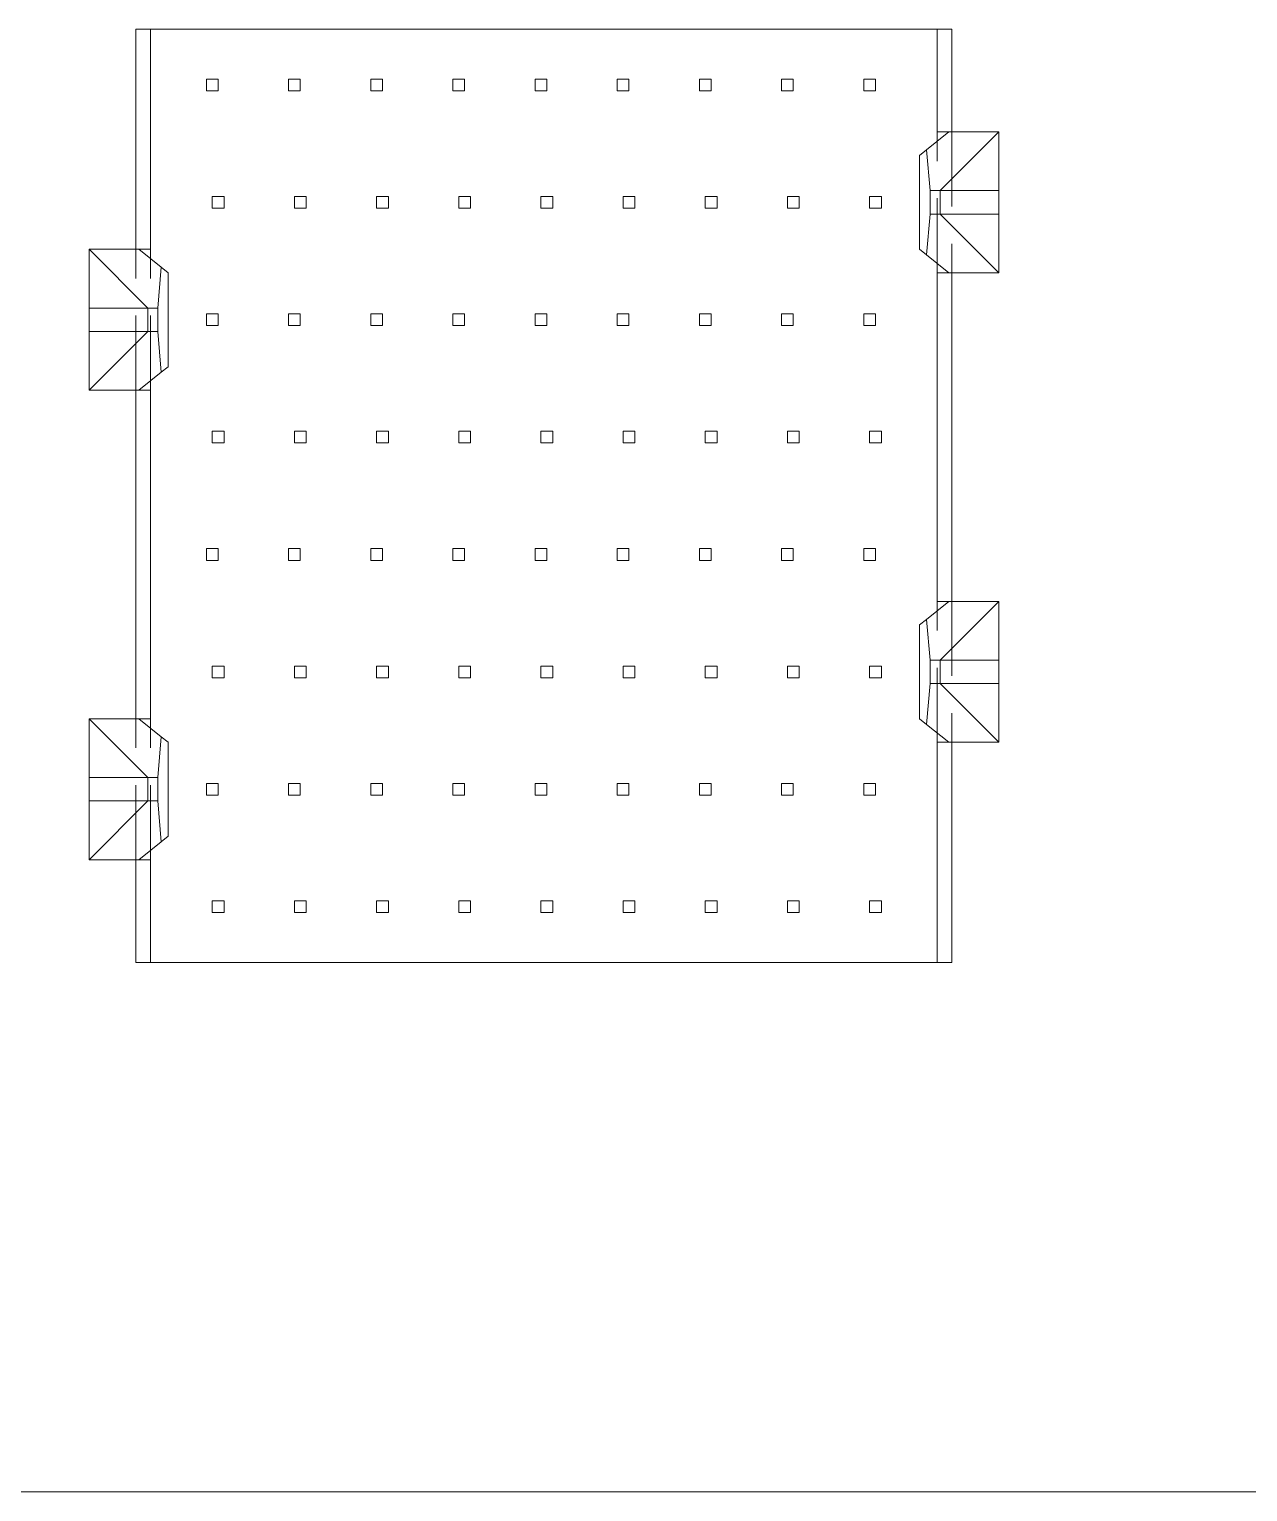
# Model space of a CAD drawing. Header units: millimetres. Extents: x -17 to 589, y 5 to 415.
# Drawn here: x 334.58 to 355.34, y 229.44 to 254.36 of the extents above; entities that cross this region are included whole.
import ezdxf

# ---------------------------------------------------------------- set-up
doc = ezdxf.new("R2010")
doc.units = ezdxf.units.MM
doc.linetypes.add('HIDDEN', pattern=[1.905, 1.27, -0.635])

# ---------------------------------------------------------------- blocks, each defined once
blk = doc.blocks.new('SW_CENTERMARKSYMBOL_1')
at = {"color": 0, "linetype": 'Continuous', "lineweight": 0}
blk.add_line((204.54, 65), (109.77, 65), dxfattribs=at)
blk = doc.blocks.new('d')
at = {"color": 5, "lineweight": 0}
blk.add_blockref('SW_CENTERMARKSYMBOL_1', (796.919, 118.982), dxfattribs=at)

msp = doc.modelspace()

# ---------------------------------------------------------------- linework, layer by layer
at = {"color": 7, "linetype": 'Continuous', "lineweight": 15}
for p, q in [((336.4019, 254.3639), (336.4019, 250.6139)), ((336.6519, 254.3639), (336.4019, 254.3639)), ((336.6519, 254.3639), (336.6519, 250.6139)), ((350.0519, 254.3639), (336.6519, 254.3639)), ((350.0519, 252.6139), (350.0519, 254.3639)), ((350.3019, 254.3639), (350.0519, 254.3639)), ((350.3019, 254.3639), (350.3019, 252.6139)), ((350.2519, 252.6139), (349.8711, 252.3092)), ((350.0519, 252.6139), (350.2519, 252.6139)), ((351.1019, 252.6139), (350.1019, 251.6139)), ((350.2519, 252.6139), (351.1019, 252.6139)), ((351.1019, 252.6139), (351.1019, 251.6139)), ((349.7519, 252.2139), (349.8711, 252.3092)), ((349.7519, 250.6139), (349.7519, 252.2139)), ((349.8711, 252.3092), (349.9319, 251.6139)), ((349.9319, 251.6139), (349.9319, 251.2139)), ((350.1019, 251.6139), (349.9319, 251.6139)), ((350.1019, 251.2139), (350.1019, 251.6139)), ((351.1019, 251.6139), (350.1019, 251.6139)), ((351.1019, 251.6139), (351.1019, 251.2139)), ((349.9319, 251.2139), (349.8711, 250.5186)), ((349.9319, 251.2139), (350.1019, 251.2139)), ((350.1019, 251.2139), (351.1019, 250.2139)), ((350.1019, 251.2139), (351.1019, 251.2139)), ((351.1019, 251.2139), (351.1019, 250.2139)), ((335.6019, 250.6139), (336.4519, 250.6139)), ((336.6019, 249.6139), (335.6019, 250.6139)), ((335.6019, 249.6139), (335.6019, 250.6139)), ((336.8328, 250.3092), (336.4519, 250.6139)), ((336.4519, 250.6139), (336.6519, 250.6139)), ((349.8711, 250.5186), (349.7519, 250.6139)), ((349.8711, 250.5186), (350.2519, 250.2139)), ((336.7719, 249.6139), (336.8328, 250.3092)), ((336.8328, 250.3092), (336.9519, 250.2139)), ((336.9519, 250.2139), (336.9519, 248.6139)), ((350.0519, 244.6139), (350.0519, 250.2139)), ((350.2519, 250.2139), (350.0519, 250.2139)), ((351.1019, 250.2139), (350.2519, 250.2139)), ((350.3019, 250.2139), (350.3019, 244.6139)), ((335.6019, 249.2139), (335.6019, 249.6139)), ((336.6019, 249.6139), (335.6019, 249.6139)), ((336.7719, 249.6139), (336.6019, 249.6139)), ((336.6019, 249.6139), (336.6019, 249.2139)), ((336.7719, 249.2139), (336.7719, 249.6139)), ((335.6019, 248.2139), (336.6019, 249.2139)), ((335.6019, 249.2139), (336.6019, 249.2139)), ((335.6019, 248.2139), (335.6019, 249.2139)), ((336.6019, 249.2139), (336.7719, 249.2139)), ((336.8328, 248.5186), (336.7719, 249.2139)), ((336.8328, 248.5186), (336.4519, 248.2139)), ((336.9519, 248.6139), (336.8328, 248.5186)), ((336.4519, 248.2139), (335.6019, 248.2139)), ((336.4019, 242.6139), (336.4019, 248.2139)), ((336.6519, 248.2139), (336.4519, 248.2139)), ((336.6519, 248.2139), (336.6519, 242.6139)), ((350.2519, 244.6139), (349.8711, 244.3092)), ((350.0519, 244.6139), (350.2519, 244.6139)), ((351.1019, 244.6139), (350.1019, 243.6139)), ((350.2519, 244.6139), (351.1019, 244.6139)), ((351.1019, 244.6139), (351.1019, 243.6139)), ((349.7519, 244.2139), (349.8711, 244.3092)), ((349.8711, 244.3092), (349.9319, 243.6139)), ((349.7519, 242.6139), (349.7519, 244.2139)), ((349.9319, 243.6139), (349.9319, 243.2139)), ((350.1019, 243.6139), (349.9319, 243.6139)), ((350.1019, 243.2139), (350.1019, 243.6139)), ((351.1019, 243.6139), (350.1019, 243.6139)), ((351.1019, 243.6139), (351.1019, 243.2139)), ((349.9319, 243.2139), (349.8711, 242.5186)), ((349.9319, 243.2139), (350.1019, 243.2139)), ((350.1019, 243.2139), (351.1019, 243.2139)), ((350.1019, 243.2139), (351.1019, 242.2139)), ((351.1019, 243.2139), (351.1019, 242.2139)), ((336.6019, 241.6139), (335.6019, 242.6139)), ((335.6019, 241.6139), (335.6019, 242.6139)), ((335.6019, 242.6139), (336.4519, 242.6139)), ((336.4519, 242.6139), (336.8328, 242.3092)), ((336.4519, 242.6139), (336.6519, 242.6139)), ((349.8711, 242.5186), (349.7519, 242.6139)), ((350.2519, 242.2139), (349.8711, 242.5186)), ((336.7719, 241.6139), (336.8328, 242.3092)), ((336.8328, 242.3092), (336.9519, 242.2139)), ((336.9519, 242.2139), (336.9519, 240.6139)), ((350.0519, 238.4639), (350.0519, 242.2139)), ((350.2519, 242.2139), (350.0519, 242.2139)), ((351.1019, 242.2139), (350.2519, 242.2139)), ((350.3019, 242.2139), (350.3019, 238.4639)), ((335.6019, 241.2139), (335.6019, 241.6139)), ((336.6019, 241.6139), (335.6019, 241.6139)), ((336.7719, 241.6139), (336.6019, 241.6139)), ((336.6019, 241.6139), (336.6019, 241.2139)), ((336.7719, 241.2139), (336.7719, 241.6139)), ((335.6019, 240.2139), (336.6019, 241.2139)), ((335.6019, 241.2139), (336.6019, 241.2139)), ((335.6019, 240.2139), (335.6019, 241.2139)), ((336.6019, 241.2139), (336.7719, 241.2139)), ((336.8328, 240.5186), (336.7719, 241.2139)), ((336.4519, 240.2139), (336.8328, 240.5186)), ((336.9519, 240.6139), (336.8328, 240.5186)), ((336.4519, 240.2139), (335.6019, 240.2139)), ((336.4019, 238.4639), (336.4019, 240.2139)), ((336.6519, 240.2139), (336.4519, 240.2139)), ((336.6519, 240.2139), (336.6519, 238.4639)), ((336.4019, 238.4639), (336.6519, 238.4639)), ((336.6519, 238.4639), (350.0519, 238.4639)), ((350.3019, 238.4639), (350.0519, 238.4639))]:
    msp.add_line(p, q, dxfattribs=at)
at = {"color": 7, "linetype": 'HIDDEN', "lineweight": 0}
for p, q in [((337.6019, 253.5139), (337.6019, 253.3139)), ((337.6019, 253.5139), (337.8019, 253.5139)), ((337.8019, 253.5139), (337.8019, 253.3139)), ((339.0019, 253.5139), (339.0019, 253.3139)), ((339.0019, 253.5139), (339.2019, 253.5139)), ((339.2019, 253.5139), (339.2019, 253.3139)), ((340.4019, 253.5139), (340.4019, 253.3139)), ((340.4019, 253.5139), (340.6019, 253.5139)), ((340.6019, 253.5139), (340.6019, 253.3139)), ((341.8019, 253.5139), (341.8019, 253.3139)), ((341.8019, 253.5139), (342.0019, 253.5139)), ((342.0019, 253.5139), (342.0019, 253.3139)), ((343.2019, 253.5139), (343.2019, 253.3139)), ((343.2019, 253.5139), (343.4019, 253.5139)), ((343.4019, 253.5139), (343.4019, 253.3139)), ((344.6019, 253.5139), (344.6019, 253.3139)), ((344.6019, 253.5139), (344.8019, 253.5139)), ((344.8019, 253.5139), (344.8019, 253.3139)), ((346.0019, 253.5139), (346.2019, 253.5139)), ((346.0019, 253.5139), (346.0019, 253.3139)), ((346.2019, 253.5139), (346.2019, 253.3139)), ((347.4019, 253.5139), (347.4019, 253.3139)), ((347.4019, 253.5139), (347.6019, 253.5139)), ((347.6019, 253.5139), (347.6019, 253.3139)), ((348.8019, 253.5139), (348.8019, 253.3139)), ((348.8019, 253.5139), (349.0019, 253.5139)), ((349.0019, 253.5139), (349.0019, 253.3139)), ((337.8019, 253.3139), (337.6019, 253.3139)), ((339.2019, 253.3139), (339.0019, 253.3139)), ((340.6019, 253.3139), (340.4019, 253.3139)), ((342.0019, 253.3139), (341.8019, 253.3139)), ((343.4019, 253.3139), (343.2019, 253.3139)), ((344.8019, 253.3139), (344.6019, 253.3139)), ((346.2019, 253.3139), (346.0019, 253.3139)), ((347.6019, 253.3139), (347.4019, 253.3139)), ((349.0019, 253.3139), (348.8019, 253.3139)), ((350.0519, 250.2139), (350.0519, 252.6139)), ((350.3019, 252.6139), (350.3019, 250.2139)), ((337.7019, 251.5139), (337.9019, 251.5139)), ((337.7019, 251.3139), (337.7019, 251.5139)), ((337.9019, 251.5139), (337.9019, 251.3139)), ((339.1019, 251.5139), (339.3019, 251.5139)), ((339.1019, 251.3139), (339.1019, 251.5139)), ((339.3019, 251.5139), (339.3019, 251.3139)), ((340.5019, 251.5139), (340.7019, 251.5139)), ((340.5019, 251.3139), (340.5019, 251.5139)), ((340.7019, 251.5139), (340.7019, 251.3139)), ((341.9019, 251.5139), (342.1019, 251.5139)), ((341.9019, 251.3139), (341.9019, 251.5139)), ((342.1019, 251.5139), (342.1019, 251.3139)), ((343.3019, 251.5139), (343.5019, 251.5139)), ((343.3019, 251.3139), (343.3019, 251.5139)), ((343.5019, 251.5139), (343.5019, 251.3139)), ((344.7019, 251.5139), (344.9019, 251.5139)), ((344.7019, 251.3139), (344.7019, 251.5139)), ((344.9019, 251.5139), (344.9019, 251.3139)), ((346.1019, 251.5139), (346.3019, 251.5139)), ((346.1019, 251.3139), (346.1019, 251.5139)), ((346.3019, 251.5139), (346.3019, 251.3139)), ((347.5019, 251.5139), (347.7019, 251.5139)), ((347.5019, 251.3139), (347.5019, 251.5139)), ((347.7019, 251.5139), (347.7019, 251.3139)), ((348.9019, 251.5139), (349.1019, 251.5139)), ((348.9019, 251.3139), (348.9019, 251.5139)), ((349.1019, 251.5139), (349.1019, 251.3139)), ((337.7019, 251.3139), (337.9019, 251.3139)), ((339.1019, 251.3139), (339.3019, 251.3139)), ((340.5019, 251.3139), (340.7019, 251.3139)), ((341.9019, 251.3139), (342.1019, 251.3139)), ((343.3019, 251.3139), (343.5019, 251.3139)), ((344.7019, 251.3139), (344.9019, 251.3139)), ((346.1019, 251.3139), (346.3019, 251.3139)), ((347.5019, 251.3139), (347.7019, 251.3139)), ((348.9019, 251.3139), (349.1019, 251.3139)), ((336.4019, 248.2139), (336.4019, 250.6139)), ((336.6519, 248.2139), (336.6519, 250.6139)), ((337.6019, 249.5139), (337.6019, 249.3139)), ((337.6019, 249.5139), (337.8019, 249.5139)), ((337.8019, 249.5139), (337.8019, 249.3139)), ((339.0019, 249.5139), (339.0019, 249.3139)), ((339.0019, 249.5139), (339.2019, 249.5139)), ((339.2019, 249.5139), (339.2019, 249.3139)), ((340.4019, 249.5139), (340.4019, 249.3139)), ((340.4019, 249.5139), (340.6019, 249.5139)), ((340.6019, 249.5139), (340.6019, 249.3139)), ((341.8019, 249.5139), (342.0019, 249.5139)), ((341.8019, 249.5139), (341.8019, 249.3139)), ((342.0019, 249.5139), (342.0019, 249.3139)), ((343.2019, 249.5139), (343.4019, 249.5139)), ((343.2019, 249.5139), (343.2019, 249.3139)), ((343.4019, 249.5139), (343.4019, 249.3139)), ((344.6019, 249.5139), (344.8019, 249.5139)), ((344.6019, 249.5139), (344.6019, 249.3139)), ((344.8019, 249.5139), (344.8019, 249.3139)), ((346.0019, 249.5139), (346.2019, 249.5139)), ((346.0019, 249.5139), (346.0019, 249.3139)), ((346.2019, 249.5139), (346.2019, 249.3139)), ((347.4019, 249.5139), (347.6019, 249.5139)), ((347.4019, 249.5139), (347.4019, 249.3139)), ((347.6019, 249.5139), (347.6019, 249.3139)), ((348.8019, 249.5139), (349.0019, 249.5139)), ((348.8019, 249.5139), (348.8019, 249.3139)), ((349.0019, 249.5139), (349.0019, 249.3139)), ((337.8019, 249.3139), (337.6019, 249.3139)), ((339.2019, 249.3139), (339.0019, 249.3139)), ((340.6019, 249.3139), (340.4019, 249.3139)), ((342.0019, 249.3139), (341.8019, 249.3139)), ((343.4019, 249.3139), (343.2019, 249.3139)), ((344.8019, 249.3139), (344.6019, 249.3139)), ((346.2019, 249.3139), (346.0019, 249.3139)), ((347.6019, 249.3139), (347.4019, 249.3139)), ((349.0019, 249.3139), (348.8019, 249.3139)), ((337.7019, 247.5139), (337.9019, 247.5139)), ((337.7019, 247.3139), (337.7019, 247.5139)), ((337.9019, 247.5139), (337.9019, 247.3139)), ((339.1019, 247.3139), (339.1019, 247.5139)), ((339.1019, 247.5139), (339.3019, 247.5139)), ((339.3019, 247.5139), (339.3019, 247.3139)), ((340.5019, 247.3139), (340.5019, 247.5139)), ((340.5019, 247.5139), (340.7019, 247.5139)), ((340.7019, 247.5139), (340.7019, 247.3139)), ((341.9019, 247.3139), (341.9019, 247.5139)), ((341.9019, 247.5139), (342.1019, 247.5139)), ((342.1019, 247.5139), (342.1019, 247.3139)), ((343.3019, 247.5139), (343.5019, 247.5139)), ((343.3019, 247.3139), (343.3019, 247.5139)), ((343.5019, 247.5139), (343.5019, 247.3139)), ((344.7019, 247.5139), (344.9019, 247.5139)), ((344.7019, 247.3139), (344.7019, 247.5139)), ((344.9019, 247.5139), (344.9019, 247.3139)), ((346.1019, 247.3139), (346.1019, 247.5139)), ((346.1019, 247.5139), (346.3019, 247.5139)), ((346.3019, 247.5139), (346.3019, 247.3139)), ((347.5019, 247.3139), (347.5019, 247.5139)), ((347.5019, 247.5139), (347.7019, 247.5139)), ((347.7019, 247.5139), (347.7019, 247.3139)), ((348.9019, 247.3139), (348.9019, 247.5139)), ((348.9019, 247.5139), (349.1019, 247.5139)), ((349.1019, 247.5139), (349.1019, 247.3139)), ((337.7019, 247.3139), (337.9019, 247.3139)), ((339.1019, 247.3139), (339.3019, 247.3139)), ((340.5019, 247.3139), (340.7019, 247.3139)), ((341.9019, 247.3139), (342.1019, 247.3139)), ((343.3019, 247.3139), (343.5019, 247.3139)), ((344.7019, 247.3139), (344.9019, 247.3139)), ((346.1019, 247.3139), (346.3019, 247.3139)), ((347.5019, 247.3139), (347.7019, 247.3139)), ((348.9019, 247.3139), (349.1019, 247.3139)), ((337.6019, 245.5139), (337.8019, 245.5139)), ((337.6019, 245.5139), (337.6019, 245.3139)), ((337.8019, 245.5139), (337.8019, 245.3139)), ((339.0019, 245.5139), (339.2019, 245.5139)), ((339.0019, 245.5139), (339.0019, 245.3139)), ((339.2019, 245.5139), (339.2019, 245.3139)), ((340.4019, 245.5139), (340.6019, 245.5139)), ((340.4019, 245.5139), (340.4019, 245.3139)), ((340.6019, 245.5139), (340.6019, 245.3139)), ((341.8019, 245.5139), (342.0019, 245.5139)), ((341.8019, 245.5139), (341.8019, 245.3139)), ((342.0019, 245.5139), (342.0019, 245.3139)), ((343.2019, 245.5139), (343.4019, 245.5139)), ((343.2019, 245.5139), (343.2019, 245.3139)), ((343.4019, 245.5139), (343.4019, 245.3139)), ((344.6019, 245.5139), (344.8019, 245.5139)), ((344.6019, 245.5139), (344.6019, 245.3139)), ((344.8019, 245.5139), (344.8019, 245.3139)), ((346.0019, 245.5139), (346.2019, 245.5139)), ((346.0019, 245.5139), (346.0019, 245.3139)), ((346.2019, 245.5139), (346.2019, 245.3139)), ((347.4019, 245.5139), (347.6019, 245.5139)), ((347.4019, 245.5139), (347.4019, 245.3139)), ((347.6019, 245.5139), (347.6019, 245.3139)), ((348.8019, 245.5139), (349.0019, 245.5139)), ((348.8019, 245.5139), (348.8019, 245.3139)), ((349.0019, 245.5139), (349.0019, 245.3139)), ((337.8019, 245.3139), (337.6019, 245.3139)), ((339.2019, 245.3139), (339.0019, 245.3139)), ((340.6019, 245.3139), (340.4019, 245.3139)), ((342.0019, 245.3139), (341.8019, 245.3139)), ((343.4019, 245.3139), (343.2019, 245.3139)), ((344.8019, 245.3139), (344.6019, 245.3139)), ((346.2019, 245.3139), (346.0019, 245.3139)), ((347.6019, 245.3139), (347.4019, 245.3139)), ((349.0019, 245.3139), (348.8019, 245.3139)), ((350.0519, 242.2139), (350.0519, 244.6139)), ((350.3019, 244.6139), (350.3019, 242.2139)), ((337.7019, 243.3139), (337.7019, 243.5139)), ((337.7019, 243.5139), (337.9019, 243.5139)), ((337.9019, 243.5139), (337.9019, 243.3139)), ((339.1019, 243.3139), (339.1019, 243.5139)), ((339.1019, 243.5139), (339.3019, 243.5139)), ((339.3019, 243.5139), (339.3019, 243.3139)), ((340.5019, 243.3139), (340.5019, 243.5139)), ((340.5019, 243.5139), (340.7019, 243.5139)), ((340.7019, 243.5139), (340.7019, 243.3139)), ((341.9019, 243.3139), (341.9019, 243.5139)), ((341.9019, 243.5139), (342.1019, 243.5139)), ((342.1019, 243.5139), (342.1019, 243.3139)), ((343.3019, 243.3139), (343.3019, 243.5139)), ((343.3019, 243.5139), (343.5019, 243.5139)), ((343.5019, 243.5139), (343.5019, 243.3139)), ((344.7019, 243.3139), (344.7019, 243.5139)), ((344.7019, 243.5139), (344.9019, 243.5139)), ((344.9019, 243.5139), (344.9019, 243.3139)), ((346.1019, 243.3139), (346.1019, 243.5139)), ((346.1019, 243.5139), (346.3019, 243.5139)), ((346.3019, 243.5139), (346.3019, 243.3139)), ((347.5019, 243.3139), (347.5019, 243.5139)), ((347.5019, 243.5139), (347.7019, 243.5139)), ((347.7019, 243.5139), (347.7019, 243.3139)), ((348.9019, 243.5139), (349.1019, 243.5139)), ((348.9019, 243.3139), (348.9019, 243.5139)), ((349.1019, 243.5139), (349.1019, 243.3139)), ((337.7019, 243.3139), (337.9019, 243.3139)), ((339.1019, 243.3139), (339.3019, 243.3139)), ((340.5019, 243.3139), (340.7019, 243.3139)), ((341.9019, 243.3139), (342.1019, 243.3139)), ((343.3019, 243.3139), (343.5019, 243.3139)), ((344.7019, 243.3139), (344.9019, 243.3139)), ((346.1019, 243.3139), (346.3019, 243.3139)), ((347.5019, 243.3139), (347.7019, 243.3139)), ((348.9019, 243.3139), (349.1019, 243.3139)), ((336.4019, 240.2139), (336.4019, 242.6139)), ((336.6519, 240.2139), (336.6519, 242.6139)), ((337.6019, 241.5139), (337.6019, 241.3139)), ((337.6019, 241.5139), (337.8019, 241.5139)), ((337.8019, 241.5139), (337.8019, 241.3139)), ((339.0019, 241.5139), (339.0019, 241.3139)), ((339.0019, 241.5139), (339.2019, 241.5139)), ((339.2019, 241.5139), (339.2019, 241.3139)), ((340.4019, 241.5139), (340.4019, 241.3139)), ((340.4019, 241.5139), (340.6019, 241.5139)), ((340.6019, 241.5139), (340.6019, 241.3139)), ((341.8019, 241.5139), (342.0019, 241.5139)), ((341.8019, 241.5139), (341.8019, 241.3139)), ((342.0019, 241.5139), (342.0019, 241.3139)), ((343.2019, 241.5139), (343.2019, 241.3139)), ((343.2019, 241.5139), (343.4019, 241.5139)), ((343.4019, 241.5139), (343.4019, 241.3139)), ((344.6019, 241.5139), (344.8019, 241.5139)), ((344.6019, 241.5139), (344.6019, 241.3139)), ((344.8019, 241.5139), (344.8019, 241.3139)), ((346.0019, 241.5139), (346.0019, 241.3139)), ((346.0019, 241.5139), (346.2019, 241.5139)), ((346.2019, 241.5139), (346.2019, 241.3139)), ((347.4019, 241.5139), (347.6019, 241.5139)), ((347.4019, 241.5139), (347.4019, 241.3139)), ((347.6019, 241.5139), (347.6019, 241.3139)), ((348.8019, 241.5139), (348.8019, 241.3139)), ((348.8019, 241.5139), (349.0019, 241.5139)), ((349.0019, 241.5139), (349.0019, 241.3139)), ((337.8019, 241.3139), (337.6019, 241.3139)), ((339.2019, 241.3139), (339.0019, 241.3139)), ((340.6019, 241.3139), (340.4019, 241.3139)), ((342.0019, 241.3139), (341.8019, 241.3139)), ((343.4019, 241.3139), (343.2019, 241.3139)), ((344.8019, 241.3139), (344.6019, 241.3139)), ((346.2019, 241.3139), (346.0019, 241.3139)), ((347.6019, 241.3139), (347.4019, 241.3139)), ((349.0019, 241.3139), (348.8019, 241.3139)), ((337.7019, 239.5139), (337.9019, 239.5139)), ((337.7019, 239.3139), (337.7019, 239.5139)), ((337.9019, 239.5139), (337.9019, 239.3139)), ((339.1019, 239.5139), (339.3019, 239.5139)), ((339.1019, 239.3139), (339.1019, 239.5139)), ((339.3019, 239.5139), (339.3019, 239.3139)), ((340.5019, 239.3139), (340.5019, 239.5139)), ((340.5019, 239.5139), (340.7019, 239.5139)), ((340.7019, 239.5139), (340.7019, 239.3139)), ((341.9019, 239.5139), (342.1019, 239.5139)), ((341.9019, 239.3139), (341.9019, 239.5139)), ((342.1019, 239.5139), (342.1019, 239.3139)), ((343.3019, 239.3139), (343.3019, 239.5139)), ((343.3019, 239.5139), (343.5019, 239.5139)), ((343.5019, 239.5139), (343.5019, 239.3139)), ((344.7019, 239.5139), (344.9019, 239.5139)), ((344.7019, 239.3139), (344.7019, 239.5139)), ((344.9019, 239.5139), (344.9019, 239.3139)), ((346.1019, 239.5139), (346.3019, 239.5139)), ((346.1019, 239.3139), (346.1019, 239.5139)), ((346.3019, 239.5139), (346.3019, 239.3139)), ((347.5019, 239.5139), (347.7019, 239.5139)), ((347.5019, 239.3139), (347.5019, 239.5139)), ((347.7019, 239.5139), (347.7019, 239.3139)), ((348.9019, 239.5139), (349.1019, 239.5139)), ((348.9019, 239.3139), (348.9019, 239.5139)), ((349.1019, 239.5139), (349.1019, 239.3139)), ((337.7019, 239.3139), (337.9019, 239.3139)), ((339.1019, 239.3139), (339.3019, 239.3139)), ((340.5019, 239.3139), (340.7019, 239.3139)), ((341.9019, 239.3139), (342.1019, 239.3139)), ((343.3019, 239.3139), (343.5019, 239.3139)), ((344.7019, 239.3139), (344.9019, 239.3139)), ((346.1019, 239.3139), (346.3019, 239.3139)), ((347.5019, 239.3139), (347.7019, 239.3139)), ((348.9019, 239.3139), (349.1019, 239.3139))]:
    msp.add_line(p, q, dxfattribs=at)

# ---------------------------------------------------------------- block references
msp.add_blockref('d', (-609.1417, 45.4617))

doc.saveas('drawing.dxf')
